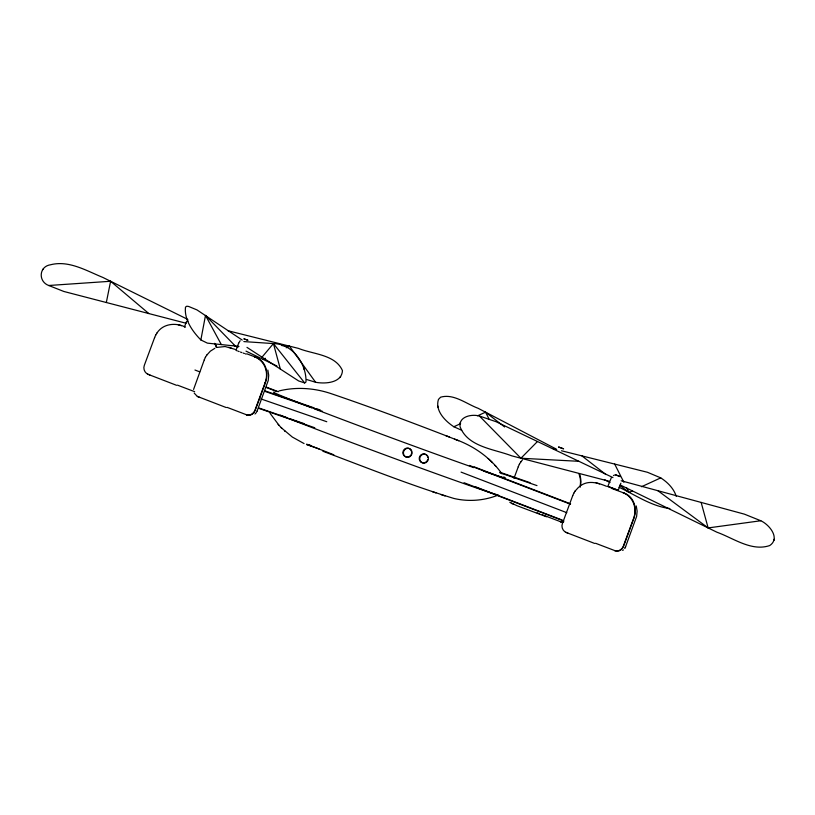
<?xml version="1.0" encoding="UTF-8"?>
<svg xmlns="http://www.w3.org/2000/svg" width="815" height="815" viewBox="0 0 815 815"><rect width="100%" height="100%" fill="white"/><g stroke="black" fill="none" stroke-linecap="round" stroke-linejoin="round"><path stroke-width="1.22" d="M193.573 389.438L204.331 359.731M238.968 346.416L207.387 343.135L200.857 339.947L205.492 315.425L235.301 346.029M106.327 302.508L110.606 281.267L48.727 285.495C38.04 281.552 38.886 266.434 50.52 264.773C68.847 260.036 86.451 270.774 102.853 277.436L187.847 319.449M460.108 423.606L460.373 422.435M773.955 540.437L774.219 539.265M154.646 337.481L144.306 365.375C142.91 368.91 144.887 373.29 148.493 374.533M257.132 410.984L268.227 380.534L268.726 375.267L267.85 370.051M625.533 546.865L636.627 516.415L637.126 511.148L636.26 505.932M184.404 327.06L186.554 321.436M236.004 350.338L238.622 343.237M265.191 382.53L254.922 410.302A7.152 6.602 -71.9 0 1 246.252 414.682L246.639 414.794M265.446 382.622L255.177 410.393A7.121 6.163 -71.3 0 1 246.945 414.937L227.141 407.378M333.834 454.79L306.634 444.134M513.97 478.354L518.309 466.659M572.731 495.612L562.401 523.505C560.995 527.04 562.971 531.421 566.578 532.664M620.857 483.203L618.228 490.314L607.817 486.463L611.362 477.61M633.601 518.411L623.322 546.182A7.152 6.602 -71.9 0 1 614.663 550.563L615.04 550.675M154.585 337.604L155.726 335.057M204.27 359.853L205.411 357.296M238.622 343.258L240.16 340.721M256.756 411.84L257.194 410.852M518.248 466.781L519.389 464.234M572.67 495.734L573.811 493.177M625.156 547.721L625.604 546.733M157.05 332.907C163.183 323.392 176.071 322.394 185.525 327.141M206.735 355.157L210.382 351.143L214.844 348.311M520.714 462.085L522.446 459.905M575.135 491.038L578.782 487.024M624.728 548.393L625.217 547.588M155.665 335.179L157.112 332.785M205.349 357.428L206.796 355.034M519.328 464.356L520.775 461.962M573.75 493.309L575.196 490.915M256.267 412.635L255.003 414M262.022 357.143L273.433 343.584L304.667 382.938L305.971 382.031C306.715 365.395 294.123 345.652 276.366 343.787L243.838 341.587M42.563 269.806L43.419 268.848M339.794 377.589L340.65 376.632M609.416 481.349L511.688 455.819C494.002 449.004 467.841 447.058 460.078 426.754C458.59 416.384 471.773 413.898 479.434 416.017L520.928 458.234L537.472 441.506M622.65 550.431L623.404 549.88M580.922 485.465C588.797 479.994 598.485 482.979 606.513 486.311M613.491 475.583L614.357 475.114M263.184 359.405L265.374 358.294M286.177 347.791L289.457 346.141L315.599 382.266C325.042 384.048 341.77 383.091 342.463 370.631C335.362 354.444 313.092 354.342 298.575 348.423L227.976 330.737M556.064 448.973L478.12 408.295C466.302 403.894 453.629 393.36 440.609 397.19L438.47 399.401C434.782 410.679 445.194 421.039 453.833 426.754L460.628 423.627M477.61 415.813L485.536 412.166L504.607 426.958M620.001 485.455L629.037 492.464L632.43 490.905M641.497 486.728L660.741 477.875C667.536 482.246 673.74 488.419 676.236 496.264M498.291 495.031C484.283 500.705 468.533 501.918 453.823 498.434C409.466 484.864 366.312 467.545 322.893 451.245M217.31 347.363L225.123 346.528L235.209 349.38M278.974 390.956C296.212 386.667 314.519 388.001 331.277 393.696C370.937 407.154 410.169 421.854 449.228 436.972M657.878 490.701L708.133 527.926L760.803 520.754C769.258 524.585 780.627 538.226 769.727 545.551C751.491 551.765 733.561 538.165 716.945 532.226L620.195 484.945M669.838 508.55C651.491 506.319 635.364 494.98 618.962 487.207M520.928 458.234L578.905 461.31M281.909 345.611L289.457 346.141M304.667 382.938L298.626 380.941L246.976 347.373M553.1 448.668L556.696 449.564M561.494 450.766L647.477 472.282L660.741 477.875M186.105 323.249L63.825 291.464L48.727 285.495M621.173 480.758L744.401 514.153L760.803 520.754M315.599 382.266L306.562 379.495M479.434 416.017L496.04 421.701L612.962 477.59M181.46 325.725L178.047 324.696M228.791 347.272L231.144 347.974M599.545 483.855L596.132 482.826M558.693 447.038L563.603 448.851L558.683 447.048M255.513 357.113L254.688 356.858A20.314 18.755 -71.9 0 1 265.191 382.53M620.184 476.592L618.035 475.828M607.827 486.443L608.886 486.789M623.913 492.994L623.098 492.739A20.314 18.755 -71.9 0 1 633.601 518.411M560.618 521.732L560.241 521.61A7.152 6.602 -71.9 0 0 563.664 521.885M245.356 353.842L246.049 354.077M611.321 488.297L624.606 493.258A20.232 17.502 -71.3 0 1 633.805 518.483L623.577 546.274A7.121 6.163 -71.3 0 1 615.356 550.818L595.541 543.259M537.095 512.88L539.459 513.684M432.459 491.71L435.964 492.902M441.007 494.583L445.041 495.958M265.007 390.864L314.172 407.897M316.577 408.733L320.173 409.976M500.074 472.293L530.056 482.684M264.732 391.292L322.302 411.239M499.799 472.731L536.983 485.608M260.82 398.881L326.784 421.732M258.722 407.907L286.31 417.463M289.906 418.706L304.301 423.698M258.426 408.234L314.794 427.763M311.238 445.734L307.785 444.542L311.371 445.958M306.481 444.562L319.134 448.953M243.186 353.068L244.378 353.496M609.854 487.126L618.239 490.294M617.424 475.512L615.274 474.758L620.184 476.581M546.529 516.781L517.036 505.738L509.793 502.264M240.496 352.08L241.861 352.589M176.519 385.291L147.637 374.156M594.604 543.422L565.732 532.287M226.203 407.541L197.322 396.406L194.184 393.085M246.242 339.631C252.65 342.127 239.162 336.972 245.57 339.468M246.935 353.853L256.205 357.378A20.232 17.502 -71.3 0 1 265.405 382.602M237.99 351.133L239.172 351.591M542.26 514.754L560.934 521.855A7.121 6.163 -71.3 0 0 563.318 522.181M177.456 385.138L194.663 391.679M461.718 430.279L453.833 426.754M266.485 387.166L278.363 391.72M474.381 466.934L570.612 503.853M266.281 387.492L276.968 391.587M469.42 465.426L570.398 504.169M194.958 370.02L199.716 371.844M461.066 472.119L566.802 512.686M475.461 486.789L562.187 520.062M464.071 482.745L563.858 521.029M454.546 439.112C473.332 445.652 490.365 457.47 501.908 473.8M445.713 435.587L458.692 440.752M236.35 350.491L237.022 350.766M513.012 504.088L513.807 504.434M511.3 503.334L512.156 503.711M567.434 533.03L568.228 533.387M149.349 374.9L150.143 375.257M197.322 396.406L198.167 396.783M199.033 397.149L199.818 397.506M304.066 443.564L292.31 437.034L281.206 427.681M233.385 345.061L237.97 347.272M245.998 351.133L276.927 366.017M604.404 479.617L610.007 482.531M242.238 340.059L196.945 309.894L188.734 306.501L186.808 306.196L185.504 307.102C183.986 319.46 192.534 331.471 200.857 339.947M581.869 455.86L605.952 474.554M110.606 281.267L148.839 313.561M492.454 462.635L488.175 458.55M495 465.396L495.805 466.18M270.111 413.378L278.903 425.135M284.506 430.799L285.24 431.502M278.109 424.37L281.97 428.425M205.492 315.425L221.344 344.582M614.673 464.071L623.862 482.246M626.735 487.92L629.037 492.464M485.536 412.166L488.99 418.971M303.506 367.86L304.138 369.389M187.328 319.745L187.959 321.273M701.144 502.427L708.133 527.926M273.433 343.584L280.329 369.042M437.665 405.778L437.94 407.164M427.722 459.65A4.533 4.33 -66.8 0 1 420.886 462.034A4.533 4.33 -66.8 0 1 421.263 454.658A4.533 4.33 -66.8 0 1 427.844 457.317M408.162 456.95A4.533 4.33 -66.8 0 1 402.987 453.66A4.533 4.33 -66.8 0 1 406.349 448.209A4.533 4.33 -66.8 0 1 411.524 451.5M411.616 452.671A4.533 4.33 -66.8 0 1 411.402 453.833M410.913 454.902A4.533 4.33 -66.8 0 1 409.232 456.522M503.752 476.979A123.442 1.936 20.3 0 1 483.366 470.978M473.719 467.616A123.442 1.936 20.3 0 1 321.731 411.667M320.458 411.178A123.442 1.936 20.3 0 1 314.233 408.794M311.819 407.867A123.442 1.936 20.3 0 1 274.268 392.229M497.68 494.888A123.442 1.936 20.3 0 1 402.325 461.372A123.442 1.936 20.3 0 1 280.309 415.161M579.017 474.055A20.314 18.755 -71.9 0 1 579.944 486.922M579.638 474.269A20.232 17.502 -71.3 0 1 580.178 487.003M214.64 343.329A20.314 18.755 -71.9 0 1 216.179 347.322M215.975 345.091A20.232 17.502 -71.3 0 1 216.688 347.496M426.041 462.553A4.533 4.33 -66.8 0 0 426.439 454.76A4.533 4.33 -66.8 0 0 419.705 458.519A4.533 4.33 -66.8 0 0 426.041 462.553M409.721 456.726A4.533 4.33 -66.8 0 0 410.118 448.943A4.533 4.33 -66.8 0 0 403.384 452.702A4.533 4.33 -66.8 0 0 409.721 456.726"/></g></svg>
